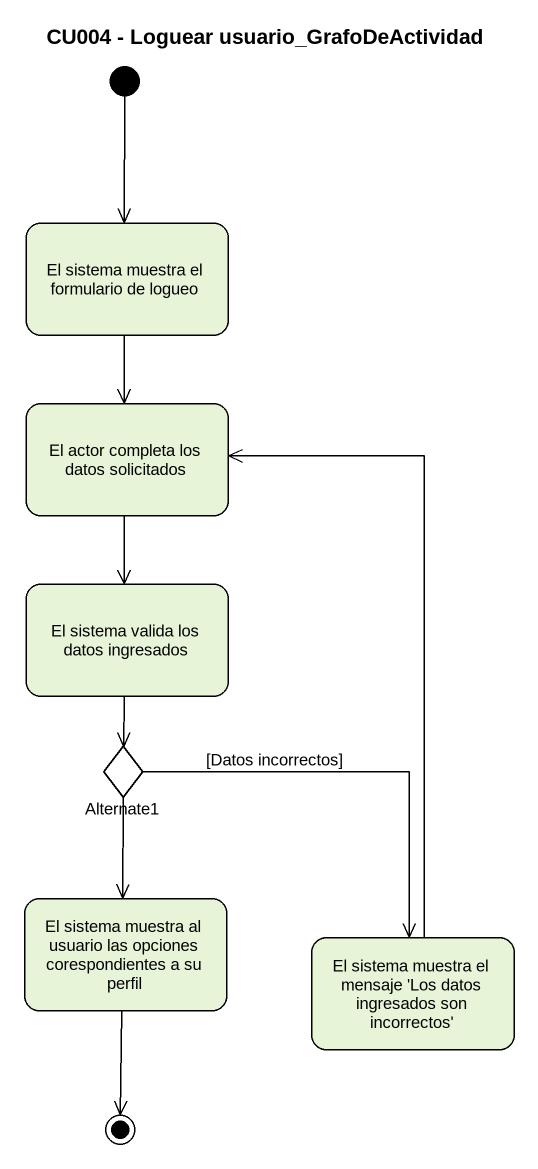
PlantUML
@startuml
title CU004 - Loguear usuario_GrafoDeActividad
hide empty description
state "El sistema muestra el formulario de logueo" as El_sistema_muestra_el
state "El actor completa los datos solicitados" as El_actor_completa_los_datos
state "El sistema valida los datos ingresados" as El_sistema_valida_los_datos
state Alternate1 <<choice>>
state "El sistema muestra al usuario las opciones corespondientes a su perfil" as El_sistema_muestra_al
state "El sistema muestra el mensaje 'Los datos ingresados son incorrectos'" as El_sistema_muestra_el_2
[*] --> El_sistema_muestra_el
El_sistema_muestra_el --> El_actor_completa_los_datos
El_actor_completa_los_datos --> El_sistema_valida_los_datos
El_sistema_valida_los_datos --> Alternate1
Alternate1 --> El_sistema_muestra_al
Alternate1 --> El_sistema_muestra_el_2 : [Datos incorrectos]
El_sistema_muestra_el_2 -up-> El_actor_completa_los_datos
El_sistema_muestra_al --> [*]
@enduml
